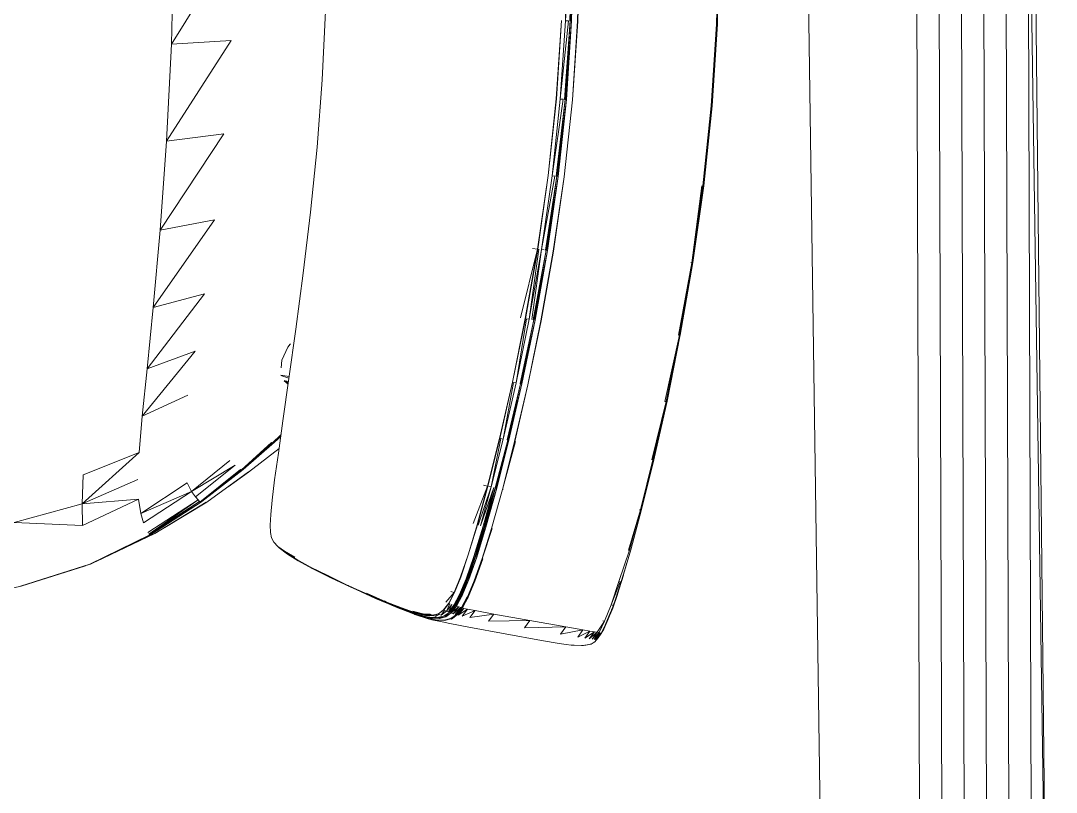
# Model space of a CAD drawing. Header units: millimetres. Extents: x 233224 to 234067, y -13631 to -11613.
# Drawn here: x 234014.54 to 234060.92, y -13504.09 to -13469.5 of the extents above; entities that cross this region are included whole.
import ezdxf

# ---------------------------------------------------------------- set-up
doc = ezdxf.new("R2010")
doc.units = ezdxf.units.MM
doc.header["$MEASUREMENT"] = 0
doc.set_wipeout_variables(frame=1)
doc.linetypes.add('Wipeout_Contour', pattern=[1000, 0, -1000])
for name, color, linetype, lineweight, true_color in [('2D Drafting - General_Pen_No__4', 7, 'Continuous', 20, 0x029e21), ('Interior - Furniture _Pen_No__4', 7, 'Continuous', 20, 0x029e21), ('Structural - Bearing_Pen_No__87', 7, 'Continuous', 20, 0x6a6a6a), ('Structural - Bearing_Pen_No__90', 7, 'Continuous', 20, 0x00bfbf)]:
    doc.layers.add(name, color=color, linetype=linetype, lineweight=lineweight, true_color=true_color)
doc.layers.add('Interior - Furniture', color=7, linetype='Continuous')
doc.layers.add('Structural - Bearing', color=7, linetype='Continuous')

# ---------------------------------------------------------------- blocks, each defined once
blk = doc.blocks.new('Wall_28', base_point=(233960.98, -1398.43))
at = {"color": 254, "linetype": 'Wipeout_Contour', "lineweight": 0, "ltscale": 936822.845006}
blk.add_wipeout([(234050.92, -12901.88), (234010.98, -1398.25), (234000.98, -1398.29), (234040.92, -12901.91)], dxfattribs=at).dxf.layer = 'Structural - Bearing'
at = {"color": 254, "linetype": 'Wipeout_Contour', "lineweight": 0, "ltscale": 936782.880162}
blk.add_wipeout([(234040.92, -12901.91), (234000.98, -1398.29), (233990.98, -1398.32), (234030.92, -12901.95)], dxfattribs=at).dxf.layer = 'Structural - Bearing'
at = {"color": 254, "linetype": 'Wipeout_Contour', "lineweight": 0, "ltscale": 936742.91532}
blk.add_wipeout([(234030.92, -12901.95), (233990.98, -1398.32), (233980.98, -1398.36), (234020.92, -12901.98)], dxfattribs=at).dxf.layer = 'Structural - Bearing'
at = {"color": 254, "linetype": 'Wipeout_Contour', "lineweight": 0, "ltscale": 936702.950482}
blk.add_wipeout([(234020.92, -12901.98), (233980.98, -1398.36), (233970.98, -1398.39), (234010.92, -12902.01)], dxfattribs=at).dxf.layer = 'Structural - Bearing'
at = {"color": 254, "linetype": 'Wipeout_Contour', "lineweight": 0, "ltscale": 936662.985647}
blk.add_wipeout([(234010.92, -12902.01), (233970.98, -1398.39), (233960.98, -1398.43), (234000.92, -12902.05)], dxfattribs=at).dxf.layer = 'Structural - Bearing'
at = {"layer": 'Structural - Bearing_Pen_No__87', "linetype": 'Continuous'}
for p, q in [((234010.92, -12902.01), (233970.98, -1398.39)), ((234020.92, -12901.98), (233980.98, -1398.36)), ((234030.92, -12901.95), (233990.98, -1398.32)), ((234040.92, -12901.91), (234000.98, -1398.29))]:
    blk.add_line(p, q, dxfattribs=at)
at = {"layer": 'Structural - Bearing_Pen_No__87', "linetype": 'Continuous', "flags": 128}
for points in [[(233960.98, -1398.43), (234000.92, -12902.05)], [(234050.92, -12901.88), (234010.98, -1398.25)]]:
    blk.add_lwpolyline(points, dxfattribs=at)
blk = doc.blocks.new('berjer kolsuz_2')
at = {"layer": 'Interior - Furniture _Pen_No__4', "linetype": 'Continuous'}
for p, q in [((-36.45, 266.34), (-73.06, 263.98)), ((-36.45, 266.34), (-73.06, 264.24)), ((-73.05, 264.35), (-36.44, 266.71)), ((0.55, 267.17), (-36.45, 266.34)), ((0.55, 267.17), (-36.45, 266.6)), ((-36.45, 266.6), (-36.45, 266.34)), ((-36.44, 266.71), (0.55, 267.54)), ((-108.91, 260.2), (-143.39, 255.32)), ((-108.91, 260.2), (-143.38, 255.59)), ((-143.36, 255.71), (-108.89, 260.57)), ((-73.06, 263.98), (-108.91, 260.2)), ((-73.06, 263.98), (-108.91, 260.46)), ((-108.91, 260.46), (-108.91, 260.2)), ((-108.89, 260.57), (-73.05, 264.35)), ((-73.06, 263.98), (-73.06, 264.24)), ((-175.86, 249.68), (-143.39, 255.32)), ((-143.39, 255.32), (-175.84, 249.22)), ((-175.83, 250.08), (-143.36, 255.71)), ((-143.39, 255.32), (-108.9, 259.74)), ((-143.37, 254.86), (-143.39, 255.32)), ((-153.53, 253.95), (-175.78, 250.1)), ((-205.59, 243.7), (-175.86, 249.68)), ((-205.57, 243.24), (-175.86, 249.68)), ((-205.49, 244.14), (-175.78, 250.1)), ((-175.86, 249.68), (-175.84, 249.22)), ((-205.58, 243.98), (-231.82, 237.79)), ((-205.59, 243.7), (-231.82, 237.79)), ((-205.59, 243.7), (-231.79, 237.32)), ((-205.49, 244.14), (-231.68, 238.27)), ((-205.59, 243.7), (-205.57, 243.24)), ((-231.82, 237.79), (-254.17, 232.24)), ((-254, 232.75), (-231.68, 238.27)), ((-231.82, 237.79), (-231.8, 238.08)), ((-272.24, 227.33), (-254.17, 232.24)), ((-254.17, 232.24), (-272.21, 226.85)), ((-254, 232.75), (-272.04, 227.9)), ((-254.14, 231.76), (-254.17, 232.24)), ((-286.31, 222.63), (-272.24, 227.33)), ((-286.16, 223.7), (-272.04, 227.9)), ((-272.24, 227.33), (-272.21, 226.85)), ((-286.38, 223.1), (-296.72, 219.12)), ((-292.53, 221.87), (-283.56, 224.57)), ((-283.47, 224.59), (-292.4, 221.84)), ((-286.8, 223.5), (-292.4, 221.84)), ((-292.27, 221.68), (-286.16, 223.7)), ((-285.78, 223.83), (-290.01, 222.46)), ((-286.38, 223.1), (-286.31, 222.63)), ((-285.78, 223.83), (-286.16, 223.7)), ((-281.52, 225.08), (-285.78, 223.83)), ((-277.91, 226.16), (-283.56, 224.57)), ((-283.47, 224.59), (-283.42, 224.53)), ((-305.82, 216.5), (-299.76, 218.96)), ((-296.72, 219.12), (-304.11, 216.2)), ((-300.72, 218.67), (-304.03, 217.41)), ((-304.03, 217.41), (-301.32, 218.46)), ((-301.6, 218.42), (-303.21, 217.82)), ((-301.42, 218.52), (-301.68, 218.37)), ((-298.25, 219.92), (-301.42, 218.52)), ((-301.42, 218.52), (-298.52, 219.62)), ((-300.27, 218.8), (-301.42, 218.52)), ((-298.52, 219.62), (-299.29, 219.13)), ((-298.52, 219.62), (-292.4, 221.84)), ((-292.8, 221.51), (-298.52, 219.62)), ((-296.66, 220.4), (-298.52, 219.62)), ((-298.25, 219.92), (-298.52, 219.62)), ((-298.25, 219.92), (-292.53, 221.87)), ((-296.66, 220.4), (-298.25, 219.92)), ((-297.2, 219.89), (-296.73, 220.18)), ((-296.72, 219.12), (-296.89, 219.55)), ((-296.72, 219.12), (-286.31, 222.63)), ((-296.66, 220.4), (-292.53, 221.87)), ((-292.4, 221.84), (-296.66, 220.4)), ((-293.29, 221.33), (-292.8, 221.51)), ((-292.87, 221.46), (-292.8, 221.51)), ((-292.8, 221.51), (-292.4, 221.84)), ((-292.8, 221.51), (-292.36, 221.64)), ((-292.4, 221.84), (-292.53, 221.87)), ((-292.1, 221.73), (-292.36, 221.65)), ((-310.2, 214.12), (-312.73, 212.19)), ((-309.54, 214.34), (-312.44, 212.24)), ((-312.44, 212.24), (-310.2, 214.12)), ((-312.3, 212.01), (-309.54, 214.34)), ((-312.3, 212.01), (-309.25, 214.17)), ((-312.23, 211.52), (-309.25, 214.17)), ((-309.09, 213.74), (-312.23, 211.52)), ((-312.15, 210.67), (-309.09, 213.74)), ((-309.66, 214.63), (-311.5, 213.36)), ((-311.5, 213.36), (-310.2, 214.12)), ((-310.2, 214.12), (-309.54, 214.34)), ((-304.03, 217.41), (-309.66, 214.63)), ((-308.45, 215.4), (-309.66, 214.63)), ((-309.54, 214.34), (-309.25, 214.17)), ((-309.25, 214.17), (-309.09, 213.74)), ((-309.09, 213.74), (-304.11, 216.2)), ((-309.09, 213.74), (-308.96, 212.92)), ((-304.11, 216.2), (-308.96, 212.92)), ((-303.21, 217.82), (-308.45, 215.4)), ((-308.45, 215.4), (-304.03, 217.41)), ((-307.69, 215.79), (-308.45, 215.4)), ((-307.69, 215.79), (-303.21, 217.82)), ((-305.82, 216.5), (-304.03, 217.41)), ((-303.95, 215.4), (-304.11, 216.2)), ((-304.03, 217.41), (-303.21, 217.82)), ((-314.18, 210.27), (-314.79, 207.79)), ((-314.32, 210.14), (-314.62, 208.48)), ((-314.41, 209.81), (-314.48, 209.2)), ((-314.41, 209.81), (-314.32, 210.14)), ((-314.32, 210.14), (-313.79, 211.13)), ((-313.79, 211.13), (-313.3, 211.79)), ((-311.5, 213.36), (-313.3, 211.79)), ((-313.3, 211.79), (-312.75, 212.28)), ((-312.75, 212.28), (-311.5, 213.36)), ((-312.73, 212.19), (-311.5, 213.36)), ((-308.96, 212.92), (-312.15, 210.67)), ((-312, 209.35), (-308.96, 212.92)), ((-308.78, 211.63), (-312, 209.35)), ((-311.71, 207.28), (-308.78, 211.63)), ((-311.71, 207.28), (-308.48, 209.58)), ((-311.22, 204.18), (-308.48, 209.58)), ((-308.96, 212.92), (-308.78, 211.63)), ((-308.78, 211.63), (-308.48, 209.58)), ((-308.48, 209.58), (-307.99, 206.5)), ((-314.93, 206.76), (-314.87, 207.38)), ((-314.92, 205.82), (-314.93, 206.76)), ((-314.92, 205.82), (-314.88, 202.61)), ((-314.87, 207.38), (-314.79, 207.79)), ((-307.99, 206.5), (-311.22, 204.18)), ((-309.87, 196.42), (-307.99, 206.5)), ((-307.99, 206.5), (-306.64, 198.78)), ((-35.1, 204.21), (-70.37, 201.86)), ((-70.36, 201.78), (-35.1, 204.21)), ((-35.09, 204.12), (-70.36, 201.78)), ((-35.1, 204.21), (0.55, 205.03)), ((-35.1, 204.21), (-35.09, 204.12)), ((0.55, 205.03), (-35.09, 204.12)), ((0.55, 204.94), (-35.09, 204.12)), ((-314.88, 202.61), (-314.79, 201.17)), ((-314.53, 199), (-314.79, 201.17)), ((-104.92, 198.13), (-70.37, 201.86)), ((-70.37, 201.86), (-104.91, 198.04)), ((-70.36, 201.78), (-104.91, 198.04)), ((-70.36, 201.78), (-70.37, 201.86)), ((-70.21, 199.11), (-35.01, 201.43)), ((-70.18, 198.64), (-35.01, 201.43)), ((-70.17, 198.48), (-34.99, 200.8)), ((-70.16, 198.25), (-34.99, 200.8)), ((-70.04, 196.34), (-34.97, 199.96)), ((-35.01, 201.43), (0.55, 202.25)), ((-35.01, 201.43), (-35, 200.97)), ((0.55, 202.25), (-35, 200.97)), ((-34.99, 200.8), (0.55, 201.62)), ((0.55, 201.62), (-34.99, 200.57)), ((-34.99, 200.57), (-34.99, 200.8)), ((-34.93, 198.65), (-34.97, 199.96)), ((0.55, 200.78), (-34.93, 198.65)), ((-34.93, 198.65), (0.55, 199.47)), ((-314.53, 199), (-314.05, 195.82)), ((-312.69, 187.95), (-314.05, 195.82)), ((-306.64, 198.78), (-309.87, 196.42)), ((-306.98, 180.38), (-306.64, 198.78)), ((-306.64, 198.78), (-303.79, 182.77)), ((-104.92, 198.13), (-138.16, 193.31)), ((-138.15, 193.22), (-104.92, 198.13)), ((-104.91, 198.04), (-138.15, 193.22)), ((-137.85, 190.59), (-104.69, 195.38)), ((-137.81, 190.15), (-104.69, 195.38)), ((-104.92, 198.13), (-104.91, 198.04)), ((-104.69, 195.38), (-70.21, 199.11)), ((-104.69, 195.38), (-104.65, 194.93)), ((-70.21, 199.11), (-104.65, 194.93)), ((-104.64, 194.76), (-70.17, 198.48)), ((-70.17, 198.48), (-104.61, 194.53)), ((-70.12, 197.64), (-104.44, 192.64)), ((-104.44, 192.64), (-70.04, 196.34)), ((-70.21, 199.11), (-70.18, 198.64)), ((-70.17, 198.48), (-70.16, 198.25)), ((-70.12, 197.64), (-70.04, 196.34)), ((-34.93, 198.65), (-70.04, 196.34)), ((-69.95, 194.64), (-34.88, 196.94)), ((-69.94, 194.53), (-34.88, 196.94)), ((-34.88, 196.84), (-69.94, 194.53)), ((-169.48, 187.75), (-138.16, 193.31)), ((-138.16, 193.31), (-169.47, 187.66)), ((-138.15, 193.22), (-169.47, 187.66)), ((-169.1, 185.05), (-137.85, 190.59)), ((-137.85, 190.59), (-169.04, 184.61)), ((-138.15, 193.22), (-138.16, 193.31)), ((-137.85, 190.59), (-137.81, 190.15)), ((-137.79, 189.98), (-104.64, 194.76)), ((-137.76, 189.74), (-104.64, 194.76)), ((-137.52, 187.89), (-104.56, 193.93)), ((-104.44, 192.64), (-137.52, 187.89)), ((-137.34, 186.22), (-104.3, 190.96)), ((-137.33, 186.12), (-104.3, 190.96)), ((-104.28, 190.85), (-137.33, 186.12)), ((-104.61, 194.53), (-104.64, 194.76)), ((-104.44, 192.64), (-104.56, 193.93)), ((-104.3, 190.96), (-69.95, 194.64)), ((-104.28, 190.85), (-104.3, 190.96)), ((-69.95, 194.64), (-104.28, 190.85)), ((-104.28, 190.85), (-69.94, 194.53)), ((-69.95, 194.64), (-69.94, 194.53)), ((-312.69, 187.95), (-309.74, 171.73)), ((-198.16, 181.75), (-169.48, 187.75)), ((-169.48, 187.75), (-198.16, 181.83)), ((-169.47, 187.66), (-198.16, 181.75)), ((-169.48, 187.75), (-169.47, 187.66)), ((-169.03, 184.45), (-137.79, 189.98)), ((-137.79, 189.98), (-168.99, 184.22)), ((-168.89, 183.63), (-137.52, 187.89)), ((-168.72, 182.38), (-137.52, 187.89)), ((-137.38, 186.68), (-168.72, 182.38)), ((-168.48, 180.76), (-137.34, 186.22)), ((-137.34, 186.22), (-168.46, 180.66)), ((-168.46, 180.66), (-137.33, 186.12)), ((-137.33, 186.12), (-168.1, 178.51)), ((-137.79, 189.98), (-137.76, 189.74)), ((-137.68, 189.15), (-137.52, 187.89)), ((-137.33, 186.12), (-137.34, 186.22)), ((-137.03, 183.92), (-137.33, 186.12)), ((-303.79, 182.77), (-306.98, 180.38)), ((-304.04, 164.14), (-303.79, 182.77)), ((-303.79, 182.77), (-300.88, 166.56)), ((-223.48, 175.98), (-198.16, 181.83)), ((-198.16, 181.83), (-223.46, 175.9)), ((-198.16, 181.75), (-223.46, 175.9)), ((-198.16, 181.75), (-198.16, 181.83)), ((-197.72, 179.17), (-169.1, 185.05)), ((-197.66, 178.74), (-169.1, 185.05)), ((-197.63, 178.58), (-169.03, 184.45)), ((-197.58, 178.35), (-169.03, 184.45)), ((-197.27, 176.56), (-168.72, 182.38)), ((-168.54, 181.2), (-197.27, 176.56)), ((-169.1, 185.05), (-169.04, 184.61)), ((-168.99, 184.22), (-169.03, 184.45)), ((-168.72, 182.38), (-168.54, 181.2)), ((-222.98, 173.36), (-197.72, 179.17)), ((-197.72, 179.17), (-222.9, 172.94)), ((-222.87, 172.78), (-197.63, 178.58)), ((-197.63, 178.58), (-222.82, 172.56)), ((-222.47, 170.8), (-197.27, 176.56)), ((-197.72, 179.17), (-197.66, 178.74)), ((-197.63, 178.58), (-197.58, 178.35)), ((-197.06, 175.41), (-197.27, 176.56)), ((-197, 174.97), (-168.48, 180.76)), ((-196.97, 174.87), (-168.48, 180.76)), ((-168.46, 180.66), (-196.97, 174.87)), ((-168.46, 180.66), (-168.48, 180.76)), ((-306.72, 155.31), (-309.74, 171.73)), ((-245.04, 170.48), (-223.53, 176.24)), ((-223.48, 175.98), (-245.04, 170.48)), ((-245.03, 170.4), (-223.48, 175.98)), ((-223.46, 175.9), (-245.03, 170.4)), ((-244.5, 167.91), (-222.98, 173.36)), ((-244.4, 167.49), (-222.98, 173.36)), ((-244.36, 167.33), (-222.87, 172.78)), ((-244.31, 167.11), (-222.87, 172.78)), ((-223.48, 175.98), (-223.46, 175.9)), ((-222.98, 173.36), (-222.9, 172.94)), ((-222.82, 172.56), (-222.87, 172.78)), ((-197.06, 175.41), (-222.47, 170.8)), ((-222.16, 169.27), (-197, 174.97)), ((-197, 174.97), (-222.14, 169.16)), ((-222.14, 169.16), (-196.97, 174.87)), ((-197, 174.97), (-196.97, 174.87)), ((-262.48, 165.6), (-245.04, 170.48)), ((-245.04, 170.48), (-262.47, 165.52)), ((-245.03, 170.4), (-262.47, 165.52)), ((-261.88, 163.07), (-244.5, 167.91)), ((-244.5, 167.91), (-261.78, 162.66)), ((-261.73, 162.51), (-244.36, 167.33)), ((-244.36, 167.33), (-261.68, 162.29)), ((-244.31, 167.11), (-261.55, 161.74)), ((-245.1, 170.74), (-245.04, 170.48)), ((-245.04, 170.48), (-245.03, 170.4)), ((-244.5, 167.91), (-244.4, 167.49)), ((-244.36, 167.33), (-244.31, 167.11)), ((-243.92, 165.4), (-222.47, 170.8)), ((-222.24, 169.68), (-243.92, 165.4)), ((-243.59, 163.92), (-222.16, 169.27)), ((-243.56, 163.81), (-222.16, 169.27)), ((-222.14, 169.16), (-243.56, 163.81)), ((-222.47, 170.8), (-222.24, 169.68)), ((-222.14, 169.16), (-222.16, 169.27)), ((-304.04, 164.14), (-300.88, 166.56)), ((-302.48, 155.82), (-300.88, 166.56)), ((-300.88, 166.56), (-299.35, 158.25)), ((-276.07, 161.38), (-262.54, 165.85)), ((-262.48, 165.6), (-276.07, 161.38)), ((-276.04, 161.31), (-262.48, 165.6)), ((-262.47, 165.52), (-276.04, 161.31)), ((-275.44, 158.9), (-261.88, 163.07)), ((-275.3, 158.5), (-261.88, 163.07)), ((-275.25, 158.35), (-261.73, 162.51)), ((-275.2, 158.12), (-261.73, 162.51)), ((-262.48, 165.6), (-262.47, 165.52)), ((-261.88, 163.07), (-261.78, 162.66)), ((-261.68, 162.29), (-261.73, 162.51)), ((-244.19, 166.55), (-261.55, 161.74)), ((-244.19, 166.55), (-261.27, 160.63)), ((-261.27, 160.63), (-243.92, 165.4)), ((-243.92, 165.4), (-261.01, 159.59)), ((-260.89, 159.21), (-243.59, 163.92)), ((-243.59, 163.92), (-260.88, 159.1)), ((-260.88, 159.1), (-243.56, 163.81)), ((-243.56, 163.81), (-260.35, 157.28)), ((-243.92, 165.4), (-243.68, 164.32)), ((-243.56, 163.81), (-243.59, 163.92)), ((-243.06, 161.9), (-243.56, 163.81)), ((-299.35, 158.25), (-302.48, 155.82)), ((-301.79, 152.35), (-299.35, 158.25)), ((-299.35, 158.25), (-298.66, 154.79)), ((-293.28, 155.12), (-286.17, 158.11)), ((-293.18, 154.88), (-286.17, 158.11)), ((-293.13, 154.8), (-286.08, 157.86)), ((-286.04, 157.79), (-293.13, 154.8)), ((-286.17, 158.11), (-276.14, 161.64)), ((-286.17, 158.11), (-286.08, 157.86)), ((-276.14, 161.64), (-286.08, 157.86)), ((-286.08, 157.86), (-286.04, 157.79)), ((-276.07, 161.38), (-286.04, 157.79)), ((-276.04, 161.31), (-286.04, 157.79)), ((-285.42, 155.42), (-275.44, 158.9)), ((-275.44, 158.9), (-285.26, 155.03)), ((-285.19, 154.88), (-275.25, 158.35)), ((-275.25, 158.35), (-285.15, 154.64)), ((-275.2, 158.12), (-285.03, 154.12)), ((-276.07, 161.38), (-276.14, 161.64)), ((-276.04, 161.31), (-276.07, 161.38)), ((-275.44, 158.9), (-275.3, 158.5)), ((-275.25, 158.35), (-275.2, 158.12)), ((-275.2, 158.12), (-275.07, 157.58)), ((-275.07, 157.58), (-261.68, 162.29)), ((-261.55, 161.74), (-275.07, 157.58)), ((-274.37, 155.15), (-260.89, 159.21)), ((-274.34, 155.05), (-260.89, 159.21)), ((-260.88, 159.1), (-274.34, 155.05)), ((-261.55, 161.74), (-261.68, 162.29)), ((-260.88, 159.1), (-260.89, 159.21)), ((-305.12, 146.9), (-306.72, 155.31)), ((-298.66, 154.79), (-301.79, 152.35)), ((-301.42, 150.68), (-298.66, 154.79)), ((-298.31, 153.12), (-301.42, 150.68)), ((-301.24, 150.1), (-298.31, 153.12)), ((-298.66, 154.79), (-298.31, 153.12)), ((-298.31, 153.12), (-298.14, 152.53)), ((-298.14, 152.53), (-293.28, 155.12)), ((-293.28, 155.12), (-298.01, 152.29)), ((-293.13, 154.8), (-297.96, 152.12)), ((-297.96, 152.12), (-293.13, 154.71)), ((-293.18, 154.88), (-297.95, 152.23)), ((-293.13, 154.8), (-297.95, 152.23)), ((-293.28, 155.12), (-293.18, 154.88)), ((-293.18, 154.88), (-293.13, 154.8)), ((-292.49, 152.47), (-285.42, 155.42)), ((-292.3, 152.1), (-285.42, 155.42)), ((-292.21, 151.95), (-285.19, 154.88)), ((-292.17, 151.71), (-285.19, 154.88)), ((-292.07, 151.19), (-285.15, 154.64)), ((-285.03, 154.12), (-292.07, 151.19)), ((-285.42, 155.42), (-285.26, 155.03)), ((-285.15, 154.64), (-285.19, 154.88)), ((-285.03, 154.12), (-285.15, 154.64)), ((-275.07, 157.58), (-285.03, 154.12)), ((-284.28, 151.79), (-274.37, 155.15)), ((-274.37, 155.15), (-284.26, 151.68)), ((-284.26, 151.68), (-274.34, 155.05)), ((-274.37, 155.15), (-274.34, 155.05)), ((-303.11, 147.6), (-301.24, 150.1)), ((-301.24, 150.1), (-302.95, 147.38)), ((-301.09, 149.87), (-302.85, 147.31)), ((-301.02, 149.81), (-302.85, 147.31)), ((-301.24, 150.1), (-298.14, 152.53)), ((-301.09, 149.87), (-301.24, 150.1)), ((-301.09, 149.87), (-298.14, 152.53)), ((-301.02, 149.81), (-301.09, 149.87)), ((-301.02, 149.81), (-298.01, 152.29)), ((-297.95, 152.23), (-301.02, 149.81)), ((-297.9, 151.74), (-301, 149.32)), ((-300.72, 148.42), (-297.9, 151.74)), ((-297.63, 150.83), (-300.72, 148.42)), ((-300.36, 147.54), (-300.72, 148.42)), ((-300.36, 147.54), (-297.63, 150.83)), ((-300.36, 147.54), (-297.3, 149.93)), ((-300.08, 147.18), (-297.3, 149.93)), ((-299.93, 147.02), (-296.95, 149.41)), ((-299.93, 146.76), (-296.95, 149.41)), ((-296.85, 148.64), (-299.88, 146.25)), ((-298.14, 152.53), (-298.01, 152.29)), ((-298.01, 152.29), (-297.95, 152.23)), ((-297.96, 152.12), (-297.95, 152.23)), ((-297.9, 151.74), (-297.96, 152.12)), ((-297.9, 151.74), (-297.63, 150.83)), ((-297.63, 150.83), (-297.3, 149.93)), ((-297.3, 149.93), (-292.49, 152.47)), ((-297.3, 149.93), (-297.07, 149.56)), ((-292.49, 152.47), (-297.07, 149.56)), ((-296.95, 149.41), (-292.21, 151.95)), ((-296.93, 149.16), (-296.95, 149.41)), ((-292.21, 151.95), (-296.93, 149.16)), ((-296.93, 149.16), (-292.17, 151.71)), ((-296.85, 148.64), (-296.93, 149.16)), ((-292.17, 151.71), (-296.85, 148.64)), ((-292.07, 151.19), (-296.85, 148.64)), ((-296, 146.53), (-291.28, 148.97)), ((-291.28, 148.97), (-295.99, 146.41)), ((-295.99, 146.41), (-291.26, 148.86)), ((-291.26, 148.86), (-295.48, 145.02)), ((-292.3, 152.1), (-292.49, 152.47)), ((-292.21, 151.95), (-292.17, 151.71)), ((-292.17, 151.71), (-292.07, 151.19)), ((-291.28, 148.97), (-284.28, 151.79)), ((-291.26, 148.86), (-291.28, 148.97)), ((-291.26, 148.86), (-284.28, 151.79)), ((-284.26, 151.68), (-291.26, 148.86)), ((-290.73, 147.35), (-291.26, 148.86)), ((-284.26, 151.68), (-284.28, 151.79)), ((-304.4, 143.4), (-305.12, 146.9)), ((-302.95, 147.38), (-303.73, 144.51)), ((-303.61, 140.93), (-303.73, 144.51)), ((-303.73, 144.51), (-303.61, 142.49)), ((-303.64, 144.44), (-303.73, 144.51)), ((-303.67, 144.33), (-302.89, 147.2)), ((-303.67, 144.33), (-303.56, 140.75)), ((-303.59, 144.62), (-302.95, 147.38)), ((-303.11, 147.6), (-302.95, 147.38)), ((-302.95, 147.38), (-302.85, 147.31)), ((-302.93, 142.23), (-302.17, 145.08)), ((-302.85, 147.31), (-302.89, 147.2)), ((-302.61, 141.86), (-302.17, 145.08)), ((-302.42, 141.7), (-301.7, 144.56)), ((-302.42, 141.42), (-301.7, 144.56)), ((-302.17, 145.08), (-300.36, 147.54)), ((-302.17, 145.08), (-301.87, 144.72)), ((-300.36, 147.54), (-301.87, 144.72)), ((-301.7, 144.56), (-299.93, 147.02)), ((-299.93, 147.02), (-301.7, 144.28)), ((-301.7, 144.28), (-301.7, 144.56)), ((-301.36, 142.94), (-299.58, 145.36)), ((-299.23, 144.55), (-301.36, 142.94)), ((-300.72, 141.87), (-298.97, 144.24)), ((-298.97, 144.24), (-300.72, 141.73)), ((-300.72, 141.73), (-298.97, 144.11)), ((-300.36, 147.54), (-300.08, 147.18)), ((-299.93, 147.02), (-299.93, 146.76)), ((-299.88, 146.25), (-296.55, 147.7)), ((-299.58, 145.36), (-299.88, 146.25)), ((-299.58, 145.36), (-296.55, 147.7)), ((-296.22, 146.84), (-299.58, 145.36)), ((-299.23, 144.55), (-299.58, 145.36)), ((-298.97, 144.24), (-296, 146.53)), ((-298.97, 144.11), (-296, 146.53)), ((-295.99, 146.41), (-298.97, 144.11)), ((-298.97, 144.24), (-298.97, 144.11)), ((-295.99, 146.41), (-296, 146.53)), ((-303.4, 138.83), (-304.4, 143.4)), ((-303.61, 140.93), (-303.56, 140.89)), ((-303.61, 140.93), (-303.54, 140.58)), ((-303.56, 140.75), (-303.51, 140.38)), ((-302.48, 135.8), (-303.51, 140.38)), ((-302.79, 138.66), (-302.93, 142.23)), ((-302.93, 142.23), (-302.45, 138.31)), ((-302.61, 141.86), (-302.93, 142.23)), ((-302.42, 141.7), (-302.42, 141.42)), ((-302.42, 141.42), (-302.25, 137.86)), ((-301.01, 142.17), (-302.09, 140.13)), ((-301.72, 139.41), (-301.01, 142.17)), ((-301.55, 135.92), (-301.72, 139.41)), ((-301.72, 139.41), (-301.32, 135.67)), ((-301.51, 139.15), (-301.72, 139.41)), ((-301.41, 138.96), (-300.72, 141.87)), ((-300.72, 141.73), (-301.41, 138.96)), ((-301.4, 139.1), (-300.72, 141.87)), ((-301.36, 142.94), (-301.01, 142.17)), ((-300.72, 141.73), (-300.72, 141.87)), ((-303.4, 138.83), (-302.99, 137.15)), ((-302.99, 137.15), (-301.04, 131.27)), ((-301.73, 134.09), (-302.79, 138.66)), ((-302.79, 138.66), (-302.45, 138.31)), ((-301.38, 133.73), (-302.79, 138.66)), ((-300.54, 129.91), (-302.48, 135.8)), ((-302.25, 137.86), (-302.22, 137.39)), ((-301.17, 132.84), (-302.22, 137.39)), ((-300.48, 131.42), (-301.55, 135.92)), ((-301.55, 135.92), (-301.32, 135.67)), ((-300.24, 131.18), (-301.55, 135.92)), ((-301.41, 138.96), (-301.4, 139.1)), ((-301.21, 135.48), (-301.41, 138.96)), ((-301.41, 138.96), (-300.75, 134.75)), ((-300.97, 138.08), (-301.41, 138.96)), ((-301.21, 135.5), (-301.21, 135.48)), ((-299.65, 130.36), (-301.21, 135.48)), ((-301.21, 135.48), (-300.14, 130.98)), ((-300.75, 134.75), (-301.21, 135.48)), ((-300.97, 138.08), (-300.75, 134.75)), ((-300.75, 134.75), (-299.65, 130.36)), ((-301.73, 134.09), (-301.38, 133.73)), ((-299.76, 128.2), (-301.73, 134.09)), ((-301.73, 134.09), (-300.22, 130.02)), ((-299.19, 126.98), (-301.17, 132.84)), ((-301.04, 131.27), (-300.83, 130.68)), ((-300.63, 130.19), (-300.83, 130.68)), ((-300.64, 130.19), (-300.59, 130.08)), ((-297.75, 122.8), (-300.54, 129.91)), ((-300.48, 131.42), (-300.24, 131.18)), ((-298.51, 125.59), (-300.48, 131.42)), ((-300.48, 131.42), (-298.27, 125.36)), ((-298.16, 125.19), (-300.14, 130.98)), ((-296.97, 121.07), (-299.76, 128.2)), ((-299.76, 128.2), (-299.52, 127.96)), ((-298.44, 125.06), (-299.76, 128.2)), ((-296.4, 119.89), (-299.19, 126.98)), ((-295.74, 118.54), (-298.51, 125.59)), ((-298.51, 125.59), (-298.27, 125.36)), ((-295.5, 118.32), (-298.51, 125.59)), ((-298.16, 125.19), (-295.4, 118.15)), ((-297.4, 121.93), (-297.75, 122.8)), ((-297.4, 121.93), (-293.88, 113.65)), ((-296.97, 121.07), (-296.81, 120.91)), ((-296.97, 121.07), (-296.04, 118.99)), ((-296.11, 119.17), (-296.4, 119.89)), ((-292.62, 110.94), (-296.11, 119.17)), ((-295.74, 118.54), (-295.5, 118.32)), ((-292.25, 110.32), (-295.74, 118.54)), ((-295.74, 118.54), (-292.03, 110.1)), ((-291.93, 109.94), (-295.4, 118.15)), ((-295.4, 118.15), (-291.46, 109.48)), ((-294.91, 117.65), (-295.4, 118.15)), ((-289.92, 104.85), (-293.88, 113.65)), ((-293.45, 112.79), (-293.37, 112.72)), ((-293.02, 111.86), (-293.45, 112.79)), ((-288.71, 102.18), (-292.62, 110.94)), ((-288.37, 101.58), (-292.25, 110.32)), ((-292.25, 110.32), (-292.03, 110.1)), ((-288.14, 101.37), (-292.25, 110.32)), ((-291.93, 109.94), (-288.06, 101.22)), ((-289.92, 104.85), (-289.49, 103.94)), ((-288.71, 102.18), (-284.68, 93.57)), ((-284.35, 92.99), (-288.37, 101.58)), ((-288.37, 101.58), (-284.13, 92.79)), ((-288.14, 101.37), (-288.37, 101.58)), ((-284.06, 92.65), (-288.06, 101.22)), ((-288.06, 101.22), (-283.65, 92.25)), ((-284.68, 93.57), (-280.79, 85.78)), ((-284.35, 92.99), (-284.13, 92.79)), ((-280.28, 85.03), (-284.35, 92.99)), ((-284.07, 92.67), (-284.06, 92.65)), ((-280.22, 84.89), (-284.06, 92.65)), ((-279.86, 84.53), (-284.06, 92.65)), ((-283.65, 92.25), (-284.06, 92.65)), ((-283.65, 92.25), (-279.86, 84.53)), ((-91.6, 87.41), (-61.42, 89.75)), ((-61.42, 89.75), (-30.6, 91.23)), ((-280.79, 85.78), (-280.49, 85.21)), ((-280.49, 85.21), (-277.04, 78.93)), ((-280.49, 85.21), (-277.2, 79.37)), ((-280.28, 85.03), (-280.49, 85.21)), ((-280.22, 84.89), (-276.79, 78.63)), ((-280.22, 84.89), (-276.49, 78.29)), ((-279.86, 84.53), (-280.22, 84.89)), ((-279.86, 84.53), (-276.49, 78.29)), ((-120.66, 84.47), (-148.04, 81.2)), ((-120.66, 84.47), (-91.6, 87.41)), ((-277.04, 78.93), (-274.04, 74.16)), ((-277.04, 78.93), (-276.87, 78.77)), ((-148.04, 81.2), (-173.14, 77.87)), ((-273.8, 73.86), (-276.79, 78.63)), ((-273.57, 73.56), (-276.79, 78.63)), ((-276.49, 78.29), (-276.79, 78.63)), ((-276.49, 78.29), (-273.57, 73.56)), ((-275.38, 77.52), (-272.68, 72.89)), ((-273.57, 73.56), (-275.38, 77.52)), ((-195.31, 74.8), (-214.25, 72.15)), ((-197.79, 74.46), (-196.4, 72.72)), ((-197.67, 74.48), (-196.27, 72.86)), ((-197.65, 74.48), (-196.27, 72.86)), ((-197.62, 74.48), (-196.3, 72.95)), ((-196.55, 73.67), (-197.28, 74.53)), ((-196.56, 73.71), (-197.27, 74.53)), ((-196.54, 73.64), (-196.85, 74.59)), ((-173.14, 77.87), (-195.31, 74.8)), ((-195.15, 74.82), (-193.96, 71.16)), ((-194.32, 74.95), (-193.85, 71.18)), ((-187.01, 71.59), (-181.32, 74.28)), ((-181.32, 74.28), (-179.97, 75.35)), ((-179.79, 75.49), (-179.97, 75.35)), ((-274.04, 74.16), (-273.53, 73.51)), ((-273.8, 73.86), (-273.57, 73.56)), ((-273.57, 73.56), (-272.68, 72.89)), ((-273.57, 73.56), (-271.12, 70.36)), ((-272.68, 72.89), (-270.54, 69.84)), ((-271.12, 70.36), (-272.68, 72.89)), ((-270.54, 69.84), (-271.12, 70.36)), ((-270.54, 69.84), (-268.64, 67.98)), ((-240.74, 68.4), (-228.7, 70.07)), ((-237.29, 56.77), (-226.61, 70.37)), ((-228.7, 70.07), (-214.25, 72.15)), ((-224.1, 67.41), (-220.52, 71.25)), ((-224.1, 67.41), (-220.78, 71.21)), ((-224.08, 67.79), (-221.14, 71.16)), ((-221.28, 71.14), (-223.76, 68.3)), ((-196.36, 73.04), (-196.54, 73.64)), ((-196.26, 72.9), (-196.27, 72.86)), ((-190.5, 71.28), (-187.01, 71.59)), ((-266.7, 66.98), (-268.64, 67.98)), ((-264.29, 66.56), (-266.7, 66.98)), ((-264.29, 66.56), (-261, 66.45)), ((-256.32, 66.67), (-261, 66.45)), ((-249.76, 67.29), (-256.32, 66.67)), ((-240.74, 68.4), (-249.76, 67.29)), ((-236.36, 53.38), (-224.1, 67.41)), ((-236.36, 53.38), (-223.91, 67.04)), ((-236.34, 53.76), (-224.08, 67.79)), ((-223.76, 68.3), (-236.06, 54.24)), ((-224.1, 67.41), (-223.91, 67.04)), ((-250.7, 37.99), (-237.2, 56.77)), ((-243.85, 47.53), (-237.29, 56.77)), ((-250.73, 35.32), (-236.34, 53.76)), ((-250.73, 34.93), (-236.36, 53.38)), ((-250.73, 34.93), (-236.13, 53.07)), ((-236.06, 54.24), (-250.49, 35.75)), ((-236.36, 53.38), (-236.13, 53.07)), ((-234.2, 50.79), (-248.28, 33.03)), ((-234.2, 50.79), (-245.9, 31.22)), ((-245.9, 31.22), (-232.09, 48.31)), ((-43.81, 48.87), (-88.95, 20.02)), ((-0.25, 50.21), (-45.49, 22.25)), ((-43.81, 48.87), (-45.49, 22.25)), ((-128.86, 17.07), (-85.68, 45.67)), ((-85.68, 45.67), (-88.95, 20.02)), ((-264.77, 14.79), (-250.71, 37.77)), ((-262.06, 19.21), (-250.7, 37.99)), ((-163.43, 13.97), (-124.16, 41.45)), ((-128.86, 17.07), (-124.16, 41.45)), ((-265.41, 12.56), (-250.73, 35.32)), ((-265.39, 12.17), (-250.47, 34.7)), ((-265.3, 12.88), (-250.56, 35.66)), ((-250.47, 34.7), (-265.09, 12)), ((-249.72, 34.13), (-265.09, 12)), ((-249.72, 34.13), (-264.25, 11.62)), ((-250.47, 34.7), (-250.73, 34.93)), ((-250.49, 35.75), (-250.56, 35.66)), ((-250.47, 34.7), (-249.72, 34.13)), ((-249.72, 34.13), (-248.28, 33.03)), ((-245.9, 31.22), (-248.28, 33.03)), ((-183.05, 32.86), (-212.23, 9.12)), ((-157.27, 36.94), (-190.89, 11.27)), ((-183.05, 32.86), (-190.89, 11.27)), ((-157.27, 36.94), (-163.43, 13.97)), ((-259.98, 9.73), (-245.9, 31.22)), ((-255.76, 8.46), (-245.9, 31.22)), ((-242.11, 29.24), (-255.76, 8.46)), ((-242.11, 29.24), (-245.9, 31.22)), ((-202.7, 29.6), (-212.23, 9.12)), ((-88.95, 20.02), (-128.86, 17.07)), ((-45.49, 22.25), (-88.95, 20.02)), ((-0.25, 23.18), (-45.49, 22.25)), ((-264.77, 14.79), (-277.29, -11.59)), ((-163.43, 13.97), (-190.89, 11.27)), ((-128.86, 17.07), (-163.43, 13.97)), ((-278.57, -14.39), (-265.41, 12.56)), ((-278.54, -14.17), (-265.35, 12.79)), ((-265.3, 12.88), (-265.35, 12.79)), ((-255.76, 8.46), (-259.98, 9.73)), ((-190.89, 11.27), (-212.23, 9.12)), ((-278.51, -14.09), (-269.23, 4.85)), ((-249.45, 7.45), (-261.14, -17.61)), ((-249.45, 7.45), (-255.76, 8.46)), ((-251.5, -17.81), (-228.43, 7.68)), ((-251.5, -17.81), (-249.45, 7.45)), ((-251.5, -17.81), (-240.52, 7.07)), ((-238.51, -17.38), (-228.43, 7.68)), ((-212.23, 9.12), (-228.43, 7.68)), ((-279.24, -16.38), (-288.37, -45.12)), ((-288.36, -45.44), (-278.57, -14.39)), ((-288.35, -45.12), (-278.54, -14.17)), ((-278.54, -14.17), (-278.51, -14.09)), ((-261.14, -17.61), (-259.83, -48.22)), ((-251.5, -17.81), (-261.14, -17.61)), ((-251.5, -17.81), (-259.83, -48.22)), ((-238.51, -17.38), (-251.5, -17.81)), ((-288.37, -45.12), (-295.57, -78.99)), ((-288.38, -45.2), (-288.35, -45.12))]:
    blk.add_line(p, q, dxfattribs=at)
blk.add_point((-196.55, 73.67), dxfattribs=at)
blk = doc.blocks.new('Beam_2', base_point=(234010.92, -12952.05))
at = {"layer": 'Structural - Bearing_Pen_No__90', "linetype": 'Continuous'}
for p, q in [((233960.93, -12952.77), (233920.95, -10169.28)), ((234060.92, -12951.33), (234020.94, -10167.84))]:
    blk.add_line(p, q, dxfattribs=at)

msp = doc.modelspace()

# ---------------------------------------------------------------- block references
at = {"layer": 'Interior - Furniture', "color": 104, "linetype": 'Continuous', "lineweight": 20, "true_color": 0x029e21, "xscale": -0.1, "yscale": 0.1, "zscale": 100, "rotation": 270}
msp.add_blockref('berjer kolsuz_2', (234019.072, -13466.01), dxfattribs=at)
at = {"layer": 'Structural - Bearing', "xscale": 0.1, "yscale": 0.1, "zscale": 0.1}
msp.add_blockref('Wall_28', (234050.927, -12390.087), dxfattribs=at)

# ---------------------------------------------------------------- next in the draw order: linework, layer by layer
at = {"layer": '2D Drafting - General_Pen_No__4', "linetype": 'Continuous'}
msp.add_line((234056.924, -13177.449), (234060.921, -13555.087), dxfattribs=at)

# ---------------------------------------------------------------- next in the draw order: block references
at = {"layer": 'Structural - Bearing', "color": 132, "lineweight": 20, "true_color": 0x00bfbf, "xscale": 0.1, "yscale": 0.1, "zscale": 0.1}
msp.add_blockref('Beam_2', (234055.922, -13545.449), dxfattribs=at)

doc.saveas('drawing.dxf')
